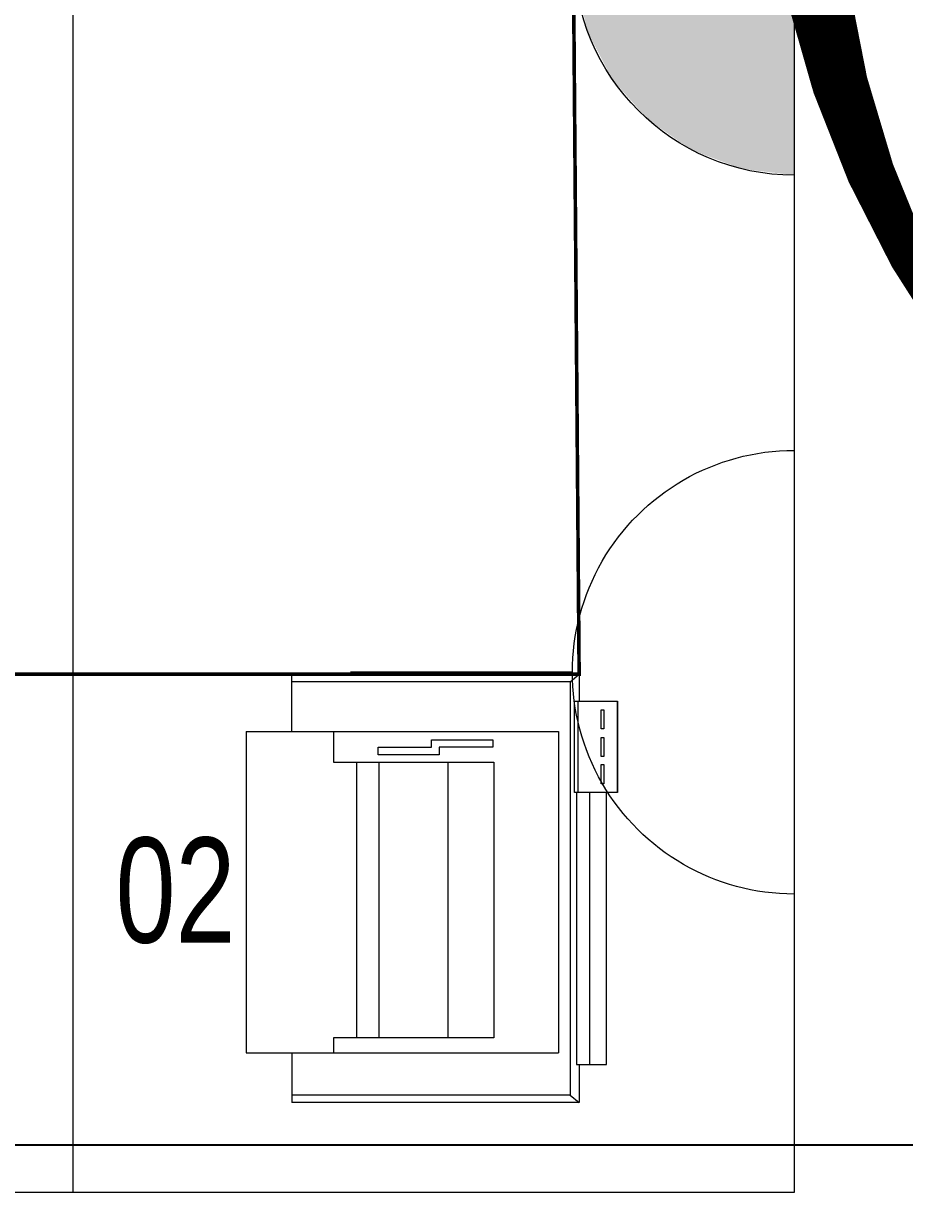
# Model space of a CAD drawing. Header units: metres. Extents: x 75097 to 220695, y -1557923 to -1361206.
# Drawn here: x 142472 to 143205, y -1411528 to -1410555 of the extents above; entities that cross this region are included whole.
import ezdxf

# ---------------------------------------------------------------- set-up
doc = ezdxf.new("R2010")
doc.units = ezdxf.units.M
doc.layers.get('0').update_dxf_attribs({"lineweight": 0})
doc.layers.add('A-100 - Copy$0$axes', color=8, linetype='Continuous')
doc.layers.add('A-100 - Copy$0$Medical Equipment and Furniture', color=8, linetype='Continuous', lineweight=0)
doc.layers.add('A-100 - Copy$0$Walls', color=8, linetype='Continuous', lineweight=0)
doc.layers.add('E-POWR', color=7, linetype='Continuous', lineweight=9, true_color=0x4e7e3e)
doc.layers.add('REV 01', color=7, linetype='Continuous', lineweight=0, true_color=0xe41b4d)
doc.styles.add('A-100 - Copy$0$X3G_ENTITY_257CFD', font='swisscl.ttf', dxfattribs={"height": 200})

# ---------------------------------------------------------------- blocks, each defined once
blk = doc.blocks.new('NORMAL SOCKET')
at = {"layer": 'E-POWR'}
for p, q in [((0, 307.7), (0, 615.4)), ((-307.7, 0), (307.7, 0))]:
    blk.add_line(p, q, dxfattribs=at)
blk.add_ellipse((0, 0), major_axis=(32.8, 305.9), ratio=1, start_param=4.81904, end_param=7.960633, dxfattribs=at)
blk = doc.blocks.new('GI-041_dwg_UPS-E-SKT1-3902843-GI-041')
at = {"layer": 'E-POWR'}
blk.add_hatch(color=256, dxfattribs=at).paths.add_polyline_path([(-0.1987, -0.0005), (0.1987, -0.0005), (0.1929, 0.0471), (0.176, 0.0919), (0.1487, 0.1313), (0.1129, 0.1631), (0.0705, 0.1853), (0.024, 0.1968), (-0.024, 0.1968), (-0.0705, 0.1853), (-0.1129, 0.1631), (-0.1487, 0.1313), (-0.176, 0.0919), (-0.1929, 0.0471)], flags=0)
for p, q in [((0, 0.1983), (0, 0.397)), ((-0.1987, -0.0005), (0.1987, -0.0005)), ((-0.1473, -0.0005), (0.1473, -0.0005))]:
    blk.add_line(p, q, dxfattribs=at)
blk.add_arc((0, -0.0005), 0.1987, 360, 180, dxfattribs=at)
blk = doc.blocks.new('A-100 - Copy$0$ITPPLT2C-P')
for p, q in [((0.02286, 0.03177), (0.26184, 0.03177)), ((0.03041, 0.02557), (0.02286, 0.03177)), ((0.02286, 0), (0.02286, 0.03177)), ((0.26184, -0.00959), (0.26184, 0.03177)), ((0.03041, -0.31823), (0.03041, 0.02557)), ((0.03041, 0.02557), (0.26184, 0.02557)), ((0, 0), (0, -0.22622)), ((0.02518, 0), (0, 0)), ((0.01395, 0), (0.01395, -0.22622)), ((0.02518, 0), (0.01395, 0)), ((0.02518, -0.22622), (0.02518, 0)), ((0.0401, -0.27688), (0.0401, -0.00959)), ((0.3, -0.00959), (0.0401, -0.00959)), ((0.22741, -0.02218), (0.22741, -0.00959)), ((0.3, -0.27688), (0.3, -0.00959)), ((0.09395, -0.2515), (0.09395, -0.02218)), ((0.09395, -0.02218), (0.22741, -0.02218)), ((0.13211, -0.2515), (0.13211, -0.02218)), ((0.18945, -0.2515), (0.18945, -0.02218)), ((0.20824, -0.2515), (0.20824, -0.02218)), ((-0.0091, -0.22622), (0.02673, -0.22622)), ((-0.0091, -0.30235), (-0.0091, -0.22622)), ((-0.00872, -0.22622), (0.02363, -0.22622)), ((-0.00872, -0.30235), (-0.00872, -0.22622)), ((0, -0.22622), (0.02518, -0.22622)), ((0.00232, -0.24947), (0.00232, -0.23339)), ((0.00232, -0.23339), (0.00446, -0.23339)), ((0.00446, -0.23339), (0.00446, -0.24947)), ((0.01395, -0.22622), (0.02518, -0.22622)), ((0.02363, -0.22622), (0.02363, -0.30235)), ((0.02673, -0.22622), (0.02673, -0.30235)), ((0.00446, -0.24947), (0.00232, -0.24947)), ((0.22741, -0.2515), (0.09395, -0.2515)), ((0.22741, -0.27688), (0.22741, -0.2515)), ((0.00232, -0.27213), (0.00232, -0.25625)), ((0.00232, -0.25625), (0.00446, -0.25625)), ((0.00446, -0.25625), (0.00446, -0.27213)), ((0.13947, -0.2575), (0.19003, -0.2575)), ((0.13947, -0.26409), (0.13947, -0.2575)), ((0.19003, -0.2575), (0.19003, -0.26409)), ((0.00446, -0.27213), (0.00232, -0.27213)), ((0.09472, -0.2701), (0.09472, -0.26409)), ((0.09472, -0.26409), (0.13947, -0.26409)), ((0.14567, -0.2701), (0.09472, -0.2701)), ((0.19003, -0.26409), (0.14567, -0.26409)), ((0.14567, -0.26409), (0.14567, -0.2701)), ((0.00232, -0.29499), (0.00232, -0.2793)), ((0.00232, -0.2793), (0.00446, -0.2793)), ((0.00446, -0.2793), (0.00446, -0.29499)), ((0.3, -0.27688), (0.0401, -0.27688)), ((0.26184, -0.27688), (0.26184, -0.32462)), ((0.00446, -0.29499), (0.00232, -0.29499)), ((0.02673, -0.30235), (-0.0091, -0.30235)), ((0.02363, -0.30235), (-0.00872, -0.30235)), ((0.02286, -0.32462), (0.02286, -0.30235)), ((0.03041, -0.31823), (0.02286, -0.32462)), ((0.03041, -0.31823), (0.26184, -0.31823)), ((0.02286, -0.32462), (0.26184, -0.32462))]:
    blk.add_line(p, q)
blk = doc.blocks.new('A-100 - Copy')
at = {"layer": 'A-100 - Copy$0$axes'}
blk.add_line((178940.32, -1411488.19, 2.36), (95846.59, -1411488.19, 2.36), dxfattribs=at)
at = {"layer": 'A-100 - Copy$0$Medical Equipment and Furniture'}
blk.add_line((142513.26, -1411527.69, 0), (142513.26, -1410497.69, 0), dxfattribs=at)
at = {"layer": 'A-100 - Copy$0$Walls'}
for p, q in [((143113.26, -1407230.62, 0), (143113.26, -1411527.69, 0)), ((143113.26, -1411527.69, 0), (141526.44, -1411527.69, 0))]:
    blk.add_line(p, q, dxfattribs=at)
at = {"layer": 'A-100 - Copy$0$Medical Equipment and Furniture', "extrusion": (1.19915e-18, -8.17187e-07, -1), "xscale": -1000.000000000001, "yscale": 1000.000000000006, "zscale": 1000.000000000002, "rotation": 180}
blk.add_blockref('A-100 - Copy$0$ITPPLT2C-P', (-142957.15, -1411420.99, 1.14), dxfattribs=at)
at = {"layer": 'A-100 - Copy$0$Medical Equipment and Furniture', "insert": (142598.37, -1411232.22, 0.01), "char_height": 87.473, "attachment_point": 2, "style": 'A-100 - Copy$0$X3G_ENTITY_257CFD'}
blk.add_mtext('02', dxfattribs=at)

msp = doc.modelspace()

# ---------------------------------------------------------------- linework, layer by layer
at = {"layer": 'E-POWR', "const_width": 3}
msp.add_lwpolyline([(158021.62, -1404865.59), (149852.98, -1404865.59), (149852.98, -1406891.3), (149552.3, -1406896.01), (149552.3, -1407414.59), (148985.8, -1407414.59), (148985.8, -1406896.01), (142926.42, -1406896.01), (142926.4, -1410117.73), (142934.29, -1411096.37), (135469.19, -1411096.37), (135475.55, -1410549.23), (135475.55, -1408265.23), (139123.81, -1408265.23), (139123.81, -1406896.01), (140664.28, -1406896.01), (140664.28, -1407415.23), (140944.15, -1407415.23)], dxfattribs=at)

# ---------------------------------------------------------------- block references
at = {"xscale": -923.0399999999992, "yscale": 923.0399999999992, "zscale": 923.0399999999992, "rotation": 90}
msp.add_blockref('GI-041_dwg_UPS-E-SKT1-3902843-GI-041', (143112.83, -1410497.69, 0), dxfattribs=at)
at = {"layer": 'E-POWR', "color": 85, "xscale": -0.6, "yscale": 0.6, "zscale": 0.6, "rotation": 89.99999999999895}
msp.add_blockref('NORMAL SOCKET', (143113.3, -1411094.66, 0.01), dxfattribs=at)

# ---------------------------------------------------------------- next in the draw order: block references
msp.add_blockref('A-100 - Copy', (0, 0))

# ---------------------------------------------------------------- next in the draw order: linework, layer by layer
at = {"layer": 'REV 01', "color": 3, "elevation": 0}
msp.add_lwpolyline([(143462.28, -1411039.43, 0, 132.49, -0.520567), (143465.05, -1409714.51, 0, 132.49, -0.520567), (143467.81, -1408389.6, 0, 132.49, -0.520567), (143470.14, -1407270.37, 0, 132.49, -0.520567)], format="xyseb", dxfattribs=at)

doc.saveas('drawing.dxf')
